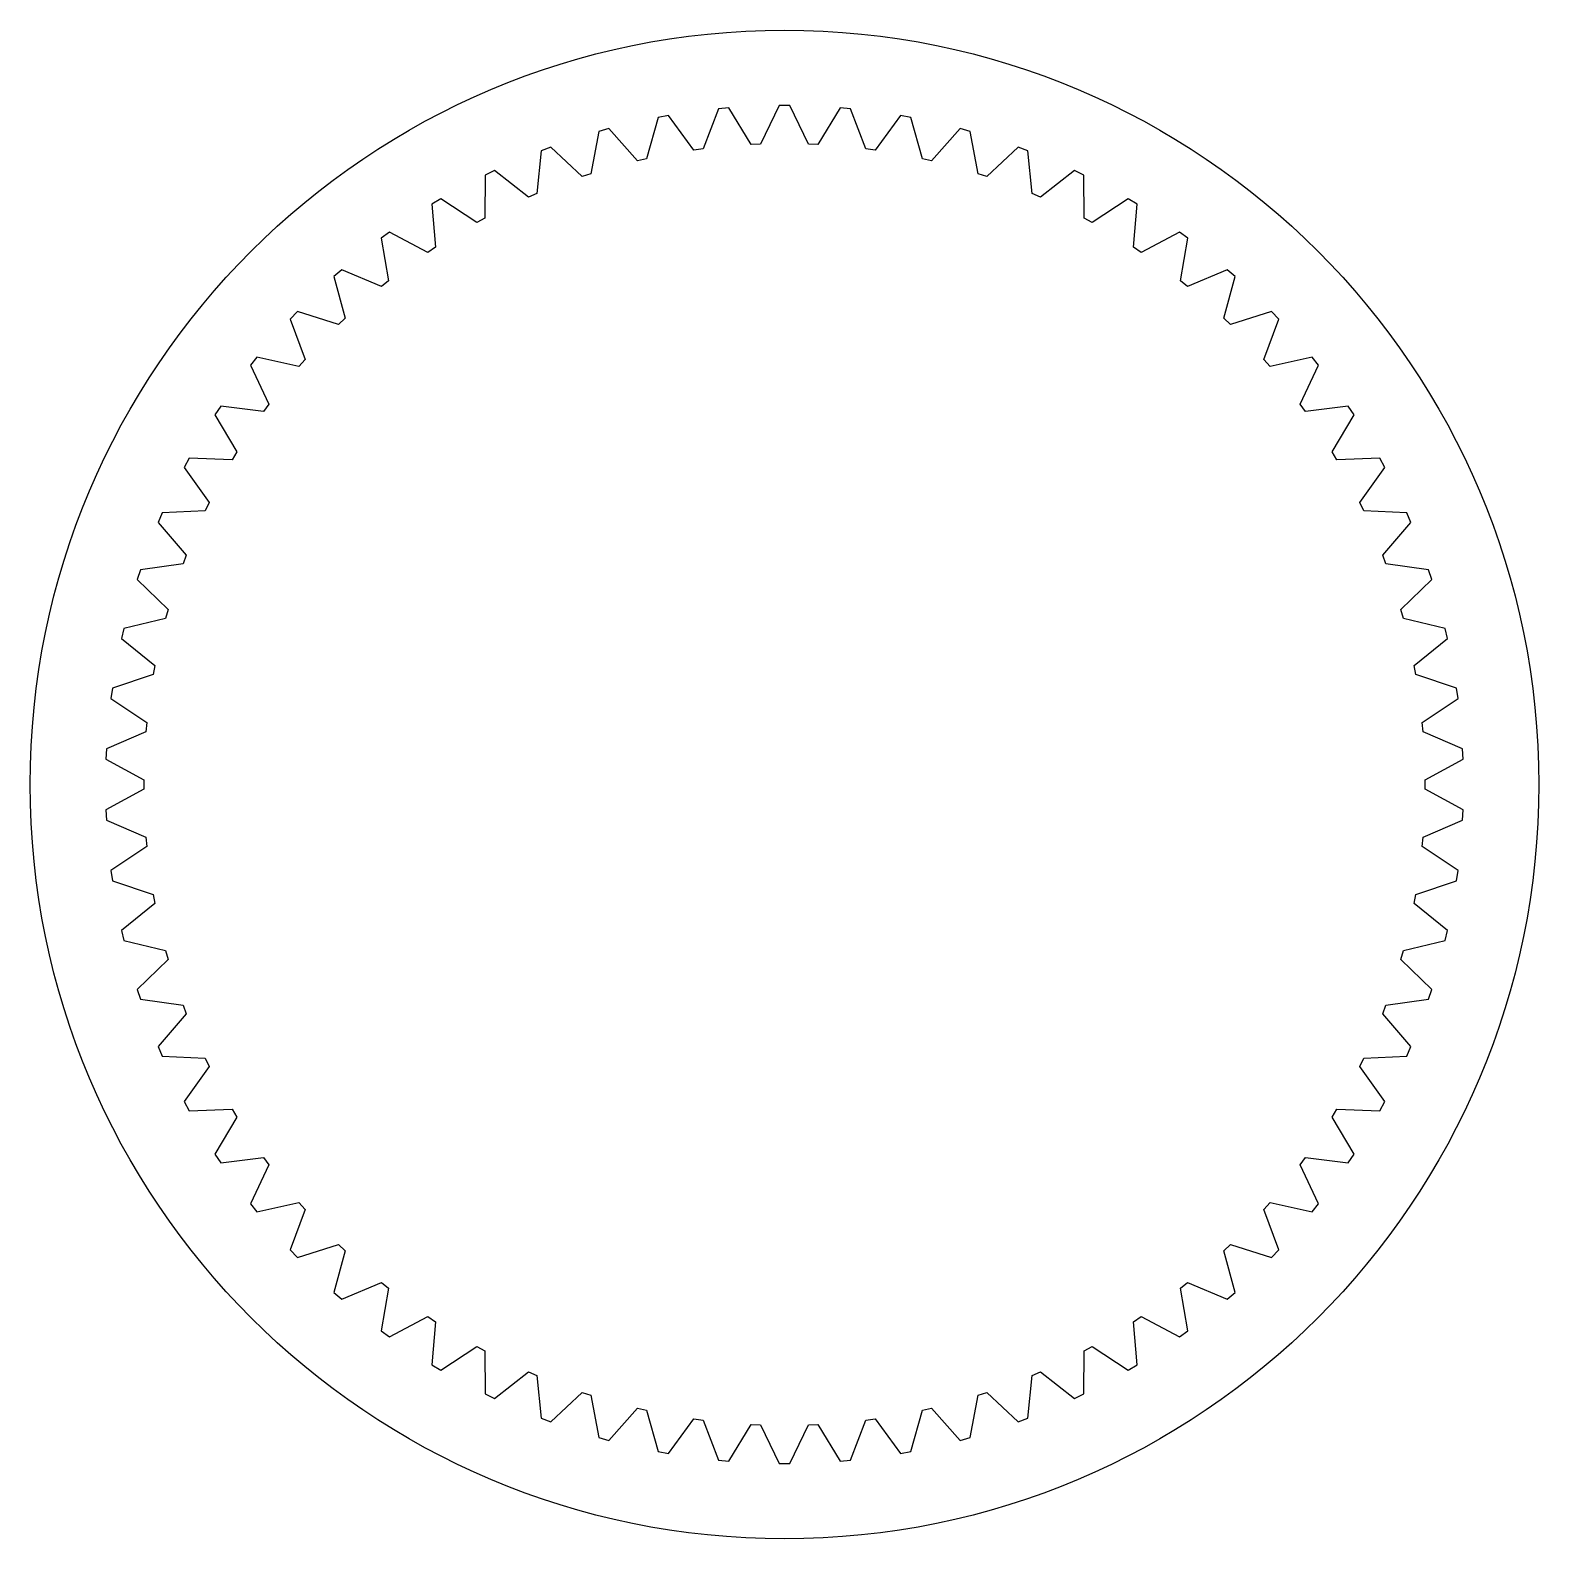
# Model space of a CAD drawing. Extents: x -31 to 31, y -31 to 31.
import ezdxf

# ---------------------------------------------------------------- set-up
doc = ezdxf.new("R2010")
doc.units = 0

msp = doc.modelspace()

# ---------------------------------------------------------------- linework, layer by layer
msp.add_lwpolyline([(27.907313, -1.039057), (26.352174, -0.190729), (26.352174, 0.190729), (27.907313, 1.039057), (27.888106, 1.466719), (26.263185, 2.17223), (26.228991, 2.552152), (27.701826, 3.536466), (27.644361, 3.960685), (25.96274, 4.517699), (25.894628, 4.893026), (27.2733, 6.005402), (27.17804, 6.422761), (25.453258, 6.826794), (25.351777, 7.194505), (26.625186, 8.425985), (26.492898, 8.833126), (24.738842, 9.080924), (24.604807, 9.438057), (25.762701, 10.778728), (25.59445, 11.172371), (23.825243, 11.261939), (23.659735, 11.605621), (24.69279, 13.044687), (24.48993, 13.421664), (22.719817, 13.35228), (22.524168, 13.679742), (23.424068, 15.205617), (23.188232, 15.562892), (21.431464, 15.335117), (21.207249, 15.643722), (21.966748, 17.244121), (21.699837, 17.578818), (19.970558, 17.194484), (19.719583, 17.481748), (20.332565, 19.143786), (20.036726, 19.453209), (18.348861, 18.915411), (18.073146, 19.179022), (18.534677, 20.889316), (18.212292, 21.170974), (16.57943, 20.484042), (16.281194, 20.721877), (16.587558, 22.466657), (16.241223, 22.718284), (14.67651, 21.887748), (14.358156, 22.097892), (14.506885, 23.86311), (14.13939, 24.082678), (12.655424, 23.115227), (12.319515, 23.295987), (12.309412, 25.067431), (11.923714, 25.253174), (10.532445, 24.156595), (10.181684, 24.306517), (10.012831, 26.069924), (9.612035, 26.220345), (8.324663, 25.003469), (7.961876, 25.121346), (7.635632, 26.862518), (7.222967, 26.976406), (6.049857, 25.649029), (5.677964, 25.733911), (5.196956, 27.43883), (4.775743, 27.515269), (3.726341, 26.088079), (3.348336, 26.139283), (2.716437, 27.794221), (2.290067, 27.832595), (1.372822, 26.317082), (0.991749, 26.334196), (0.214046, 27.925829), (-0.214046, 27.925829), (-0.991749, 26.334196), (-1.372822, 26.317082), (-2.290067, 27.832595), (-2.716437, 27.794221), (-3.348336, 26.139283), (-3.726341, 26.088079), (-4.775743, 27.515269), (-5.196956, 27.43883), (-5.677964, 25.733911), (-6.049857, 25.649029), (-7.222967, 26.976406), (-7.635632, 26.862518), (-7.961876, 25.121346), (-8.324663, 25.003469), (-9.612035, 26.220345), (-10.012831, 26.069924), (-10.181684, 24.306517), (-10.532445, 24.156595), (-11.923714, 25.253174), (-12.309412, 25.067431), (-12.319515, 23.295987), (-12.655424, 23.115227), (-14.13939, 24.082678), (-14.506885, 23.86311), (-14.358156, 22.097892), (-14.67651, 21.887748), (-16.241223, 22.718284), (-16.587558, 22.466657), (-16.281194, 20.721877), (-16.57943, 20.484042), (-18.212292, 21.170974), (-18.534677, 20.889316), (-18.073146, 19.179022), (-18.348861, 18.915411), (-20.036726, 19.453209), (-20.332565, 19.143786), (-19.719583, 17.481748), (-19.970558, 17.194484), (-21.699837, 17.578818), (-21.966748, 17.244121), (-21.207249, 15.643722), (-21.431464, 15.335117), (-23.188232, 15.562892), (-23.424068, 15.205617), (-22.524168, 13.679742), (-22.719817, 13.35228), (-24.48993, 13.421664), (-24.69279, 13.044687), (-23.659735, 11.605621), (-23.825243, 11.261939), (-25.59445, 11.172371), (-25.762701, 10.778728), (-24.604807, 9.438057), (-24.738842, 9.080924), (-26.492898, 8.833126), (-26.625186, 8.425985), (-25.351777, 7.194505), (-25.453258, 6.826794), (-27.17804, 6.422761), (-27.2733, 6.005402), (-25.894628, 4.893026), (-25.96274, 4.517699), (-27.644361, 3.960685), (-27.701826, 3.536466), (-26.228991, 2.552152), (-26.263185, 2.17223), (-27.888106, 1.466719), (-27.907313, 1.039057), (-26.352174, 0.190729), (-26.352174, -0.190729), (-27.907313, -1.039057), (-27.888106, -1.466719), (-26.263185, -2.17223), (-26.228991, -2.552152), (-27.701826, -3.536466), (-27.644361, -3.960685), (-25.96274, -4.517699), (-25.894628, -4.893026), (-27.2733, -6.005402), (-27.17804, -6.422761), (-25.453258, -6.826794), (-25.351777, -7.194505), (-26.625186, -8.425985), (-26.492898, -8.833126), (-24.738842, -9.080924), (-24.604807, -9.438057), (-25.762701, -10.778728), (-25.59445, -11.172371), (-23.825243, -11.261939), (-23.659735, -11.605621), (-24.69279, -13.044687), (-24.48993, -13.421664), (-22.719817, -13.35228), (-22.524168, -13.679742), (-23.424068, -15.205617), (-23.188232, -15.562892), (-21.431464, -15.335117), (-21.207249, -15.643722), (-21.966748, -17.244121), (-21.699837, -17.578818), (-19.970558, -17.194484), (-19.719583, -17.481748), (-20.332565, -19.143786), (-20.036726, -19.453209), (-18.348861, -18.915411), (-18.073146, -19.179022), (-18.534677, -20.889316), (-18.212292, -21.170974), (-16.57943, -20.484042), (-16.281194, -20.721877), (-16.587558, -22.466657), (-16.241223, -22.718284), (-14.67651, -21.887748), (-14.358156, -22.097892), (-14.506885, -23.86311), (-14.13939, -24.082678), (-12.655424, -23.115227), (-12.319515, -23.295987), (-12.309412, -25.067431), (-11.923714, -25.253174), (-10.532445, -24.156595), (-10.181684, -24.306517), (-10.012831, -26.069924), (-9.612035, -26.220345), (-8.324663, -25.003469), (-7.961876, -25.121346), (-7.635632, -26.862518), (-7.222967, -26.976406), (-6.049857, -25.649029), (-5.677964, -25.733911), (-5.196956, -27.43883), (-4.775743, -27.515269), (-3.726341, -26.088079), (-3.348336, -26.139283), (-2.716437, -27.794221), (-2.290067, -27.832595), (-1.372822, -26.317082), (-0.991749, -26.334196), (-0.214046, -27.925829), (0.214046, -27.925829), (0.991749, -26.334196), (1.372822, -26.317082), (2.290067, -27.832595), (2.716437, -27.794221), (3.348336, -26.139283), (3.726341, -26.088079), (4.775743, -27.515269), (5.196956, -27.43883), (5.677964, -25.733911), (6.049857, -25.649029), (7.222967, -26.976406), (7.635632, -26.862518), (7.961876, -25.121346), (8.324663, -25.003469), (9.612035, -26.220345), (10.012831, -26.069924), (10.181684, -24.306517), (10.532445, -24.156595), (11.923714, -25.253174), (12.309412, -25.067431), (12.319515, -23.295987), (12.655424, -23.115227), (14.13939, -24.082678), (14.506885, -23.86311), (14.358156, -22.097892), (14.67651, -21.887748), (16.241223, -22.718284), (16.587558, -22.466657), (16.281194, -20.721877), (16.57943, -20.484042), (18.212292, -21.170974), (18.534677, -20.889316), (18.073146, -19.179022), (18.348861, -18.915411), (20.036726, -19.453209), (20.332565, -19.143786), (19.719583, -17.481748), (19.970558, -17.194484), (21.699837, -17.578818), (21.966748, -17.244121), (21.207249, -15.643722), (21.431464, -15.335117), (23.188232, -15.562892), (23.424068, -15.205617), (22.524168, -13.679742), (22.719817, -13.35228), (24.48993, -13.421664), (24.69279, -13.044687), (23.659735, -11.605621), (23.825243, -11.261939), (25.59445, -11.172371), (25.762701, -10.778728), (24.604807, -9.438057), (24.738842, -9.080924), (26.492898, -8.833126), (26.625186, -8.425985), (25.351777, -7.194505), (25.453258, -6.826794), (27.17804, -6.422761), (27.2733, -6.005402), (25.894628, -4.893026), (25.96274, -4.517699), (27.644361, -3.960685), (27.701826, -3.536466), (26.228991, -2.552152), (26.263185, -2.17223), (27.888106, -1.466719)], close=True)
msp.add_circle((0, 0), 31.026042)

doc.saveas('drawing.dxf')
